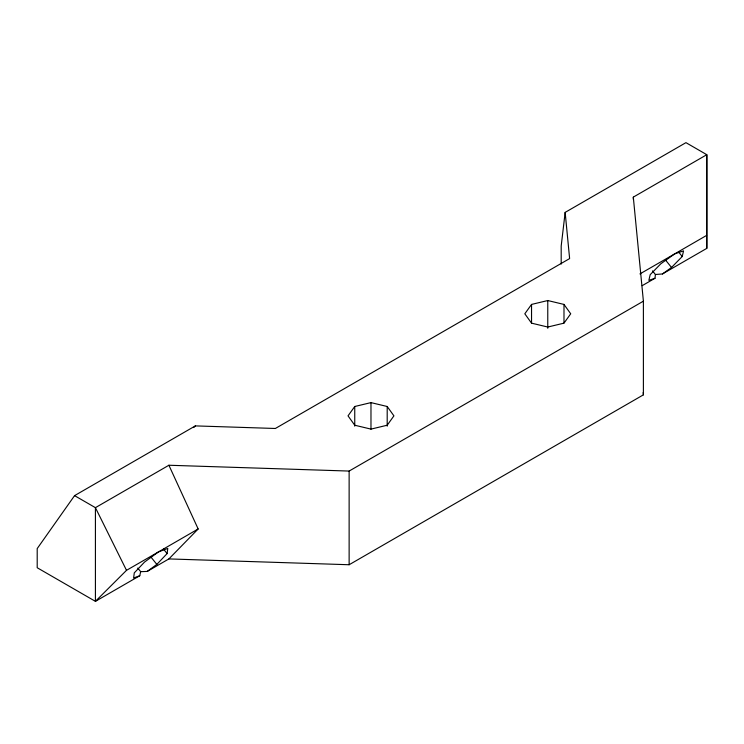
<?xml version="1.0" encoding="UTF-8"?>
<svg xmlns="http://www.w3.org/2000/svg" width="744" height="744" viewBox="0 0 744 744"><rect width="100%" height="100%" fill="white"/><g stroke="black" fill="none" stroke-linecap="round" stroke-linejoin="round"><path stroke-width="1.12" d="M652.507 270.89L655.408 274.499L662.448 273.959L706.8 248.366L706.8 154.696L685.949 142.653L565.152 212.393L561.19 246.069L561.19 264.083M642.184 285.668L654.999 278.265L655.408 274.499M137.78 568.063L140.672 571.671L147.21 571.429L156.835 564.398L167.112 553.582L167.772 548.421L158.435 551.936L126.508 570.332L95.418 601.347L37.2 567.737L37.2 548.588L74.567 495.634L195.356 425.894L275.364 428.479L569.625 258.587L565.152 212.393M706.8 248.366L706.8 154.696L633.311 197.123L643.393 301.171L349.131 471.064L168.897 465.242L95.418 507.668L95.418 601.347L139.76 575.735L140.672 571.671M662.448 273.959L671.516 267.477L682.229 256.513L683.559 250.868L674.724 253.862L639.924 273.922M354.749 406.494L348.025 415.859L354.749 425.224L370.977 429.111L387.196 425.224L393.92 415.859L387.196 406.494L370.977 402.616L354.749 406.494L354.749 426.154M531.542 304.426L524.818 313.791L531.542 323.156L547.77 327.034L563.989 323.156L570.713 313.791L563.989 304.426L547.77 300.539L531.542 304.426L531.542 322.924M147.21 571.429L168.897 558.921L198.164 528.965L168.897 465.242M193.728 427.549L195.356 425.894M198.164 528.965L158.435 551.936L144.559 562.055L134.283 572.871L133.613 578.032L139.76 575.735M706.614 235.411L674.724 253.862L660.895 263.72L650.182 274.685L648.852 280.33L654.999 278.265M168.897 558.921L349.131 564.743L643.393 394.85L643.393 301.171M74.567 495.634L95.418 507.668L126.508 570.332M678.602 251.993L682.229 256.513M665.713 260.251L671.516 267.477M163.485 549.072L167.112 553.582M151.032 557.163L156.835 564.398M643.169 392.534L643.393 394.85M633.311 197.123L633.358 199.429M563.989 304.426L563.989 322.924M547.77 300.539L547.77 328.299M387.196 406.494L387.196 426.154M370.977 402.616L370.977 429.214M349.131 471.064L349.131 564.743"/></g></svg>
